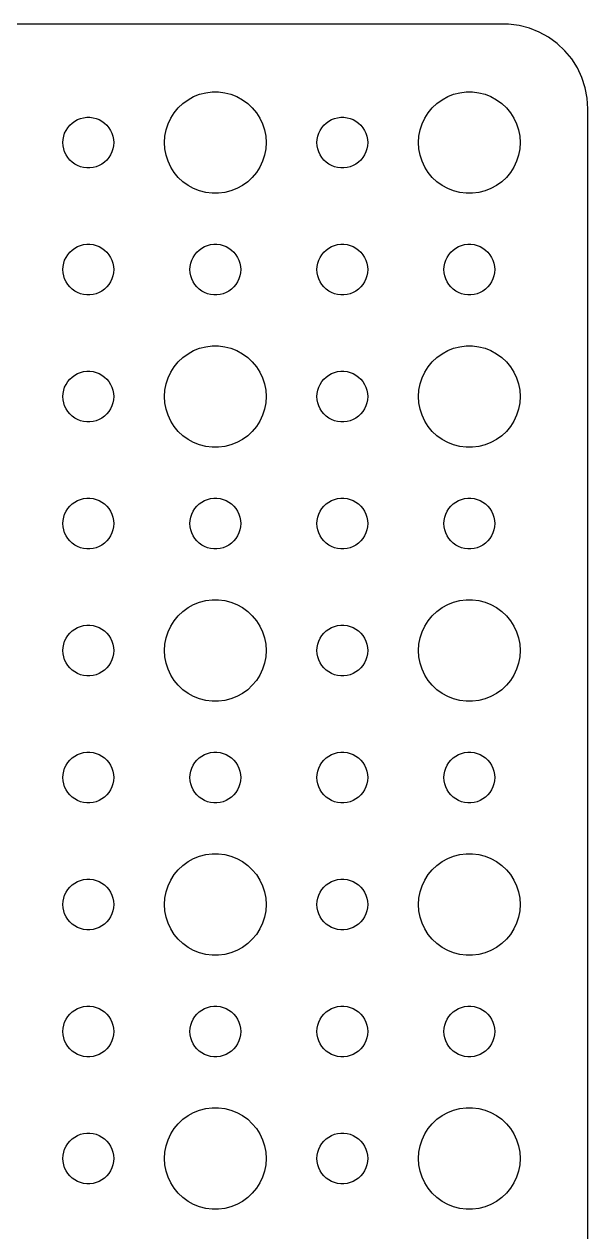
# Model space of a CAD drawing. Extents: x -67 to 67, y -67 to 67.
# Drawn here: x 33.7 to 67, y -4.3 to 67 of the extents above; entities that cross this region are included whole.
import ezdxf

# ---------------------------------------------------------------- set-up
doc = ezdxf.new("R2010")
doc.units = 0
doc.layers.get('0').update_dxf_attribs({"linetype": 'CONTINUOUS'})

msp = doc.modelspace()

# ---------------------------------------------------------------- linework, layer by layer
msp.add_lwpolyline([(67, -62), (67, 62), (66.9606, 62.6267), (66.8429, 63.2434), (66.6489, 63.8406), (66.3815, 64.4088), (66.0451, 64.9389), (65.6448, 65.4227), (65.1871, 65.8526), (64.6791, 66.2216), (64.1289, 66.5241), (63.5451, 66.7553), (62.9369, 66.9114), (62.314, 66.9901), (62, 66.9901), (62, 66.997), (-62, 66.997)])
for points in [[(44.8116, 57.0059), (44.4379, 57.0531), (44.0729, 57.1468), (43.7227, 57.2855), (43.3925, 57.467), (43.0877, 57.6885), (42.8131, 57.9464), (42.5729, 58.2366), (42.3711, 58.5547), (42.2107, 58.8956), (42.0943, 59.2539), (42.0237, 59.624), (42, 60), (42.0237, 60.376), (42.0943, 60.7461), (42.2107, 61.1044), (42.3711, 61.4453), (42.5729, 61.7634), (42.8131, 62.0536), (43.0877, 62.3115), (43.3925, 62.533), (43.7227, 62.7145), (44.0729, 62.8532), (44.4379, 62.9469), (44.8116, 62.9941), (45.1884, 62.9941), (45.5621, 62.9469), (45.9271, 62.8532), (46.2773, 62.7145), (46.6075, 62.533), (46.9123, 62.3115), (47.1869, 62.0536), (47.4271, 61.7634), (47.6289, 61.4453), (47.7893, 61.1044), (47.9057, 60.7461), (47.9763, 60.376), (48, 60), (47.9763, 59.624), (47.9057, 59.2539), (47.7893, 58.8956), (47.6289, 58.5547), (47.4271, 58.2366), (47.1869, 57.9464), (46.9123, 57.6885), (46.6075, 57.467), (46.2773, 57.2855), (45.9271, 57.1468), (45.5621, 57.0531), (45.1884, 57.0059)], [(59.8116, 57.0059), (59.4379, 57.0531), (59.0729, 57.1468), (58.7227, 57.2855), (58.3925, 57.467), (58.0877, 57.6885), (57.8131, 57.9464), (57.5729, 58.2366), (57.3711, 58.5547), (57.2107, 58.8956), (57.0943, 59.2539), (57.0237, 59.624), (57, 60), (57.0237, 60.376), (57.0943, 60.7461), (57.2107, 61.1044), (57.3711, 61.4453), (57.5729, 61.7634), (57.8131, 62.0536), (58.0877, 62.3115), (58.3925, 62.533), (58.7227, 62.7145), (59.0729, 62.8532), (59.4379, 62.9469), (59.8116, 62.9941), (60.1884, 62.9941), (60.5621, 62.9469), (60.9271, 62.8532), (61.2773, 62.7145), (61.6075, 62.533), (61.9123, 62.3115), (62.1869, 62.0536), (62.4271, 61.7634), (62.6289, 61.4453), (62.7893, 61.1044), (62.9057, 60.7461), (62.9763, 60.376), (63, 60), (62.9763, 59.624), (62.9057, 59.2539), (62.7893, 58.8956), (62.6289, 58.5547), (62.4271, 58.2366), (62.1869, 57.9464), (61.9123, 57.6885), (61.6075, 57.467), (61.2773, 57.2855), (60.9271, 57.1468), (60.5621, 57.0531), (60.1884, 57.0059)], [(37.4058, 58.503), (37.2189, 58.5266), (37.0365, 58.5734), (36.8613, 58.6428), (36.6963, 58.7335), (36.5439, 58.8442), (36.4065, 58.9732), (36.2865, 59.1183), (36.1855, 59.2774), (36.1053, 59.4478), (36.0471, 59.627), (36.0118, 59.812), (36, 60), (36.0118, 60.188), (36.0471, 60.373), (36.1053, 60.5522), (36.1855, 60.7226), (36.2865, 60.8817), (36.4065, 61.0268), (36.5439, 61.1558), (36.6963, 61.2665), (36.8613, 61.3572), (37.0365, 61.4266), (37.2189, 61.4734), (37.4058, 61.497), (37.5942, 61.497), (37.7811, 61.4734), (37.9635, 61.4266), (38.1387, 61.3572), (38.3037, 61.2665), (38.4561, 61.1558), (38.5935, 61.0268), (38.7135, 60.8817), (38.8145, 60.7226), (38.8947, 60.5522), (38.9529, 60.373), (38.9882, 60.188), (39, 60), (38.9882, 59.812), (38.9529, 59.627), (38.8947, 59.4478), (38.8145, 59.2774), (38.7135, 59.1183), (38.5935, 58.9732), (38.4561, 58.8442), (38.3037, 58.7335), (38.1387, 58.6428), (37.9635, 58.5734), (37.7811, 58.5266), (37.5942, 58.503)], [(52.4058, 58.503), (52.2189, 58.5266), (52.0365, 58.5734), (51.8613, 58.6428), (51.6963, 58.7335), (51.5439, 58.8442), (51.4065, 58.9732), (51.2865, 59.1183), (51.1855, 59.2774), (51.1053, 59.4478), (51.0471, 59.627), (51.0118, 59.812), (51, 60), (51.0118, 60.188), (51.0471, 60.373), (51.1053, 60.5522), (51.1855, 60.7226), (51.2865, 60.8817), (51.4065, 61.0268), (51.5439, 61.1558), (51.6963, 61.2665), (51.8613, 61.3572), (52.0365, 61.4266), (52.2189, 61.4734), (52.4058, 61.497), (52.5942, 61.497), (52.7811, 61.4734), (52.9635, 61.4266), (53.1387, 61.3572), (53.3037, 61.2665), (53.4561, 61.1558), (53.5935, 61.0268), (53.7135, 60.8817), (53.8145, 60.7226), (53.8947, 60.5522), (53.9529, 60.373), (53.9882, 60.188), (54, 60), (53.9882, 59.812), (53.9529, 59.627), (53.8947, 59.4478), (53.8145, 59.2774), (53.7135, 59.1183), (53.5935, 58.9732), (53.4561, 58.8442), (53.3037, 58.7335), (53.1387, 58.6428), (52.9635, 58.5734), (52.7811, 58.5266), (52.5942, 58.503)], [(37.4058, 51.003), (37.2189, 51.0266), (37.0365, 51.0734), (36.8613, 51.1428), (36.6963, 51.2335), (36.5439, 51.3442), (36.4065, 51.4732), (36.2865, 51.6183), (36.1855, 51.7774), (36.1053, 51.9478), (36.0471, 52.127), (36.0118, 52.312), (36, 52.5), (36.0118, 52.688), (36.0471, 52.873), (36.1053, 53.0522), (36.1855, 53.2226), (36.2865, 53.3817), (36.4065, 53.5268), (36.5439, 53.6558), (36.6963, 53.7665), (36.8613, 53.8572), (37.0365, 53.9266), (37.2189, 53.9734), (37.4058, 53.997), (37.5942, 53.997), (37.7811, 53.9734), (37.9635, 53.9266), (38.1387, 53.8572), (38.3037, 53.7665), (38.4561, 53.6558), (38.5935, 53.5268), (38.7135, 53.3817), (38.8145, 53.2226), (38.8947, 53.0522), (38.9529, 52.873), (38.9882, 52.688), (39, 52.5), (38.9882, 52.312), (38.9529, 52.127), (38.8947, 51.9478), (38.8145, 51.7774), (38.7135, 51.6183), (38.5935, 51.4732), (38.4561, 51.3442), (38.3037, 51.2335), (38.1387, 51.1428), (37.9635, 51.0734), (37.7811, 51.0266), (37.5942, 51.003)], [(44.9058, 51.003), (44.7189, 51.0266), (44.5365, 51.0734), (44.3613, 51.1428), (44.1963, 51.2335), (44.0439, 51.3442), (43.9065, 51.4732), (43.7865, 51.6183), (43.6855, 51.7774), (43.6053, 51.9478), (43.5471, 52.127), (43.5118, 52.312), (43.5, 52.5), (43.5118, 52.688), (43.5471, 52.873), (43.6053, 53.0522), (43.6855, 53.2226), (43.7865, 53.3817), (43.9065, 53.5268), (44.0439, 53.6558), (44.1963, 53.7665), (44.3613, 53.8572), (44.5365, 53.9266), (44.7189, 53.9734), (44.9058, 53.997), (45.0942, 53.997), (45.2811, 53.9734), (45.4635, 53.9266), (45.6387, 53.8572), (45.8037, 53.7665), (45.9561, 53.6558), (46.0935, 53.5268), (46.2135, 53.3817), (46.3145, 53.2226), (46.3947, 53.0522), (46.4529, 52.873), (46.4882, 52.688), (46.5, 52.5), (46.4882, 52.312), (46.4529, 52.127), (46.3947, 51.9478), (46.3145, 51.7774), (46.2135, 51.6183), (46.0935, 51.4732), (45.9561, 51.3442), (45.8037, 51.2335), (45.6387, 51.1428), (45.4635, 51.0734), (45.2811, 51.0266), (45.0942, 51.003)], [(52.4058, 51.003), (52.2189, 51.0266), (52.0365, 51.0734), (51.8613, 51.1428), (51.6963, 51.2335), (51.5439, 51.3442), (51.4065, 51.4732), (51.2865, 51.6183), (51.1855, 51.7774), (51.1053, 51.9478), (51.0471, 52.127), (51.0118, 52.312), (51, 52.5), (51.0118, 52.688), (51.0471, 52.873), (51.1053, 53.0522), (51.1855, 53.2226), (51.2865, 53.3817), (51.4065, 53.5268), (51.5439, 53.6558), (51.6963, 53.7665), (51.8613, 53.8572), (52.0365, 53.9266), (52.2189, 53.9734), (52.4058, 53.997), (52.5942, 53.997), (52.7811, 53.9734), (52.9635, 53.9266), (53.1387, 53.8572), (53.3037, 53.7665), (53.4561, 53.6558), (53.5935, 53.5268), (53.7135, 53.3817), (53.8145, 53.2226), (53.8947, 53.0522), (53.9529, 52.873), (53.9882, 52.688), (54, 52.5), (53.9882, 52.312), (53.9529, 52.127), (53.8947, 51.9478), (53.8145, 51.7774), (53.7135, 51.6183), (53.5935, 51.4732), (53.4561, 51.3442), (53.3037, 51.2335), (53.1387, 51.1428), (52.9635, 51.0734), (52.7811, 51.0266), (52.5942, 51.003)], [(59.9058, 51.003), (59.7189, 51.0266), (59.5365, 51.0734), (59.3613, 51.1428), (59.1963, 51.2335), (59.0439, 51.3442), (58.9065, 51.4732), (58.7865, 51.6183), (58.6855, 51.7774), (58.6053, 51.9478), (58.5471, 52.127), (58.5118, 52.312), (58.5, 52.5), (58.5118, 52.688), (58.5471, 52.873), (58.6053, 53.0522), (58.6855, 53.2226), (58.7865, 53.3817), (58.9065, 53.5268), (59.0439, 53.6558), (59.1963, 53.7665), (59.3613, 53.8572), (59.5365, 53.9266), (59.7189, 53.9734), (59.9058, 53.997), (60.0942, 53.997), (60.2811, 53.9734), (60.4635, 53.9266), (60.6387, 53.8572), (60.8037, 53.7665), (60.9561, 53.6558), (61.0935, 53.5268), (61.2135, 53.3817), (61.3145, 53.2226), (61.3947, 53.0522), (61.4529, 52.873), (61.4882, 52.688), (61.5, 52.5), (61.4882, 52.312), (61.4529, 52.127), (61.3947, 51.9478), (61.3145, 51.7774), (61.2135, 51.6183), (61.0935, 51.4732), (60.9561, 51.3442), (60.8037, 51.2335), (60.6387, 51.1428), (60.4635, 51.0734), (60.2811, 51.0266), (60.0942, 51.003)], [(44.8116, 42.0059), (44.4379, 42.0531), (44.0729, 42.1468), (43.7227, 42.2855), (43.3925, 42.467), (43.0877, 42.6885), (42.8131, 42.9464), (42.5729, 43.2366), (42.3711, 43.5547), (42.2107, 43.8956), (42.0943, 44.2539), (42.0237, 44.624), (42, 45), (42.0237, 45.376), (42.0943, 45.7461), (42.2107, 46.1044), (42.3711, 46.4453), (42.5729, 46.7634), (42.8131, 47.0536), (43.0877, 47.3115), (43.3925, 47.533), (43.7227, 47.7145), (44.0729, 47.8532), (44.4379, 47.9469), (44.8116, 47.9941), (45.1884, 47.9941), (45.5621, 47.9469), (45.9271, 47.8532), (46.2773, 47.7145), (46.6075, 47.533), (46.9123, 47.3115), (47.1869, 47.0536), (47.4271, 46.7634), (47.6289, 46.4453), (47.7893, 46.1044), (47.9057, 45.7461), (47.9763, 45.376), (48, 45), (47.9763, 44.624), (47.9057, 44.2539), (47.7893, 43.8956), (47.6289, 43.5547), (47.4271, 43.2366), (47.1869, 42.9464), (46.9123, 42.6885), (46.6075, 42.467), (46.2773, 42.2855), (45.9271, 42.1468), (45.5621, 42.0531), (45.1884, 42.0059)], [(59.8116, 42.0059), (59.4379, 42.0531), (59.0729, 42.1468), (58.7227, 42.2855), (58.3925, 42.467), (58.0877, 42.6885), (57.8131, 42.9464), (57.5729, 43.2366), (57.3711, 43.5547), (57.2107, 43.8956), (57.0943, 44.2539), (57.0237, 44.624), (57, 45), (57.0237, 45.376), (57.0943, 45.7461), (57.2107, 46.1044), (57.3711, 46.4453), (57.5729, 46.7634), (57.8131, 47.0536), (58.0877, 47.3115), (58.3925, 47.533), (58.7227, 47.7145), (59.0729, 47.8532), (59.4379, 47.9469), (59.8116, 47.9941), (60.1884, 47.9941), (60.5621, 47.9469), (60.9271, 47.8532), (61.2773, 47.7145), (61.6075, 47.533), (61.9123, 47.3115), (62.1869, 47.0536), (62.4271, 46.7634), (62.6289, 46.4453), (62.7893, 46.1044), (62.9057, 45.7461), (62.9763, 45.376), (63, 45), (62.9763, 44.624), (62.9057, 44.2539), (62.7893, 43.8956), (62.6289, 43.5547), (62.4271, 43.2366), (62.1869, 42.9464), (61.9123, 42.6885), (61.6075, 42.467), (61.2773, 42.2855), (60.9271, 42.1468), (60.5621, 42.0531), (60.1884, 42.0059)], [(37.4058, 43.503), (37.2189, 43.5266), (37.0365, 43.5734), (36.8613, 43.6428), (36.6963, 43.7335), (36.5439, 43.8442), (36.4065, 43.9732), (36.2865, 44.1183), (36.1855, 44.2774), (36.1053, 44.4478), (36.0471, 44.627), (36.0118, 44.812), (36, 45), (36.0118, 45.188), (36.0471, 45.373), (36.1053, 45.5522), (36.1855, 45.7226), (36.2865, 45.8817), (36.4065, 46.0268), (36.5439, 46.1558), (36.6963, 46.2665), (36.8613, 46.3572), (37.0365, 46.4266), (37.2189, 46.4734), (37.4058, 46.497), (37.5942, 46.497), (37.7811, 46.4734), (37.9635, 46.4266), (38.1387, 46.3572), (38.3037, 46.2665), (38.4561, 46.1558), (38.5935, 46.0268), (38.7135, 45.8817), (38.8145, 45.7226), (38.8947, 45.5522), (38.9529, 45.373), (38.9882, 45.188), (39, 45), (38.9882, 44.812), (38.9529, 44.627), (38.8947, 44.4478), (38.8145, 44.2774), (38.7135, 44.1183), (38.5935, 43.9732), (38.4561, 43.8442), (38.3037, 43.7335), (38.1387, 43.6428), (37.9635, 43.5734), (37.7811, 43.5266), (37.5942, 43.503)], [(52.4058, 43.503), (52.2189, 43.5266), (52.0365, 43.5734), (51.8613, 43.6428), (51.6963, 43.7335), (51.5439, 43.8442), (51.4065, 43.9732), (51.2865, 44.1183), (51.1855, 44.2774), (51.1053, 44.4478), (51.0471, 44.627), (51.0118, 44.812), (51, 45), (51.0118, 45.188), (51.0471, 45.373), (51.1053, 45.5522), (51.1855, 45.7226), (51.2865, 45.8817), (51.4065, 46.0268), (51.5439, 46.1558), (51.6963, 46.2665), (51.8613, 46.3572), (52.0365, 46.4266), (52.2189, 46.4734), (52.4058, 46.497), (52.5942, 46.497), (52.7811, 46.4734), (52.9635, 46.4266), (53.1387, 46.3572), (53.3037, 46.2665), (53.4561, 46.1558), (53.5935, 46.0268), (53.7135, 45.8817), (53.8145, 45.7226), (53.8947, 45.5522), (53.9529, 45.373), (53.9882, 45.188), (54, 45), (53.9882, 44.812), (53.9529, 44.627), (53.8947, 44.4478), (53.8145, 44.2774), (53.7135, 44.1183), (53.5935, 43.9732), (53.4561, 43.8442), (53.3037, 43.7335), (53.1387, 43.6428), (52.9635, 43.5734), (52.7811, 43.5266), (52.5942, 43.503)], [(37.4058, 36.003), (37.2189, 36.0266), (37.0365, 36.0734), (36.8613, 36.1428), (36.6963, 36.2335), (36.5439, 36.3442), (36.4065, 36.4732), (36.2865, 36.6183), (36.1855, 36.7774), (36.1053, 36.9478), (36.0471, 37.127), (36.0118, 37.312), (36, 37.5), (36.0118, 37.688), (36.0471, 37.873), (36.1053, 38.0522), (36.1855, 38.2226), (36.2865, 38.3817), (36.4065, 38.5268), (36.5439, 38.6558), (36.6963, 38.7665), (36.8613, 38.8572), (37.0365, 38.9266), (37.2189, 38.9734), (37.4058, 38.997), (37.5942, 38.997), (37.7811, 38.9734), (37.9635, 38.9266), (38.1387, 38.8572), (38.3037, 38.7665), (38.4561, 38.6558), (38.5935, 38.5268), (38.7135, 38.3817), (38.8145, 38.2226), (38.8947, 38.0522), (38.9529, 37.873), (38.9882, 37.688), (39, 37.5), (38.9882, 37.312), (38.9529, 37.127), (38.8947, 36.9478), (38.8145, 36.7774), (38.7135, 36.6183), (38.5935, 36.4732), (38.4561, 36.3442), (38.3037, 36.2335), (38.1387, 36.1428), (37.9635, 36.0734), (37.7811, 36.0266), (37.5942, 36.003)], [(44.9058, 36.003), (44.7189, 36.0266), (44.5365, 36.0734), (44.3613, 36.1428), (44.1963, 36.2335), (44.0439, 36.3442), (43.9065, 36.4732), (43.7865, 36.6183), (43.6855, 36.7774), (43.6053, 36.9478), (43.5471, 37.127), (43.5118, 37.312), (43.5, 37.5), (43.5118, 37.688), (43.5471, 37.873), (43.6053, 38.0522), (43.6855, 38.2226), (43.7865, 38.3817), (43.9065, 38.5268), (44.0439, 38.6558), (44.1963, 38.7665), (44.3613, 38.8572), (44.5365, 38.9266), (44.7189, 38.9734), (44.9058, 38.997), (45.0942, 38.997), (45.2811, 38.9734), (45.4635, 38.9266), (45.6387, 38.8572), (45.8037, 38.7665), (45.9561, 38.6558), (46.0935, 38.5268), (46.2135, 38.3817), (46.3145, 38.2226), (46.3947, 38.0522), (46.4529, 37.873), (46.4882, 37.688), (46.5, 37.5), (46.4882, 37.312), (46.4529, 37.127), (46.3947, 36.9478), (46.3145, 36.7774), (46.2135, 36.6183), (46.0935, 36.4732), (45.9561, 36.3442), (45.8037, 36.2335), (45.6387, 36.1428), (45.4635, 36.0734), (45.2811, 36.0266), (45.0942, 36.003)], [(52.4058, 36.003), (52.2189, 36.0266), (52.0365, 36.0734), (51.8613, 36.1428), (51.6963, 36.2335), (51.5439, 36.3442), (51.4065, 36.4732), (51.2865, 36.6183), (51.1855, 36.7774), (51.1053, 36.9478), (51.0471, 37.127), (51.0118, 37.312), (51, 37.5), (51.0118, 37.688), (51.0471, 37.873), (51.1053, 38.0522), (51.1855, 38.2226), (51.2865, 38.3817), (51.4065, 38.5268), (51.5439, 38.6558), (51.6963, 38.7665), (51.8613, 38.8572), (52.0365, 38.9266), (52.2189, 38.9734), (52.4058, 38.997), (52.5942, 38.997), (52.7811, 38.9734), (52.9635, 38.9266), (53.1387, 38.8572), (53.3037, 38.7665), (53.4561, 38.6558), (53.5935, 38.5268), (53.7135, 38.3817), (53.8145, 38.2226), (53.8947, 38.0522), (53.9529, 37.873), (53.9882, 37.688), (54, 37.5), (53.9882, 37.312), (53.9529, 37.127), (53.8947, 36.9478), (53.8145, 36.7774), (53.7135, 36.6183), (53.5935, 36.4732), (53.4561, 36.3442), (53.3037, 36.2335), (53.1387, 36.1428), (52.9635, 36.0734), (52.7811, 36.0266), (52.5942, 36.003)], [(59.9058, 36.003), (59.7189, 36.0266), (59.5365, 36.0734), (59.3613, 36.1428), (59.1963, 36.2335), (59.0439, 36.3442), (58.9065, 36.4732), (58.7865, 36.6183), (58.6855, 36.7774), (58.6053, 36.9478), (58.5471, 37.127), (58.5118, 37.312), (58.5, 37.5), (58.5118, 37.688), (58.5471, 37.873), (58.6053, 38.0522), (58.6855, 38.2226), (58.7865, 38.3817), (58.9065, 38.5268), (59.0439, 38.6558), (59.1963, 38.7665), (59.3613, 38.8572), (59.5365, 38.9266), (59.7189, 38.9734), (59.9058, 38.997), (60.0942, 38.997), (60.2811, 38.9734), (60.4635, 38.9266), (60.6387, 38.8572), (60.8037, 38.7665), (60.9561, 38.6558), (61.0935, 38.5268), (61.2135, 38.3817), (61.3145, 38.2226), (61.3947, 38.0522), (61.4529, 37.873), (61.4882, 37.688), (61.5, 37.5), (61.4882, 37.312), (61.4529, 37.127), (61.3947, 36.9478), (61.3145, 36.7774), (61.2135, 36.6183), (61.0935, 36.4732), (60.9561, 36.3442), (60.8037, 36.2335), (60.6387, 36.1428), (60.4635, 36.0734), (60.2811, 36.0266), (60.0942, 36.003)], [(44.8116, 27.0059), (44.4379, 27.0531), (44.0729, 27.1468), (43.7227, 27.2855), (43.3925, 27.467), (43.0877, 27.6885), (42.8131, 27.9464), (42.5729, 28.2366), (42.3711, 28.5547), (42.2107, 28.8956), (42.0943, 29.2539), (42.0237, 29.624), (42, 30), (42.0237, 30.376), (42.0943, 30.7461), (42.2107, 31.1044), (42.3711, 31.4453), (42.5729, 31.7634), (42.8131, 32.0536), (43.0877, 32.3115), (43.3925, 32.533), (43.7227, 32.7145), (44.0729, 32.8532), (44.4379, 32.9469), (44.8116, 32.9941), (45.1884, 32.9941), (45.5621, 32.9469), (45.9271, 32.8532), (46.2773, 32.7145), (46.6075, 32.533), (46.9123, 32.3115), (47.1869, 32.0536), (47.4271, 31.7634), (47.6289, 31.4453), (47.7893, 31.1044), (47.9057, 30.7461), (47.9763, 30.376), (48, 30), (47.9763, 29.624), (47.9057, 29.2539), (47.7893, 28.8956), (47.6289, 28.5547), (47.4271, 28.2366), (47.1869, 27.9464), (46.9123, 27.6885), (46.6075, 27.467), (46.2773, 27.2855), (45.9271, 27.1468), (45.5621, 27.0531), (45.1884, 27.0059)], [(59.8116, 27.0059), (59.4379, 27.0531), (59.0729, 27.1468), (58.7227, 27.2855), (58.3925, 27.467), (58.0877, 27.6885), (57.8131, 27.9464), (57.5729, 28.2366), (57.3711, 28.5547), (57.2107, 28.8956), (57.0943, 29.2539), (57.0237, 29.624), (57, 30), (57.0237, 30.376), (57.0943, 30.7461), (57.2107, 31.1044), (57.3711, 31.4453), (57.5729, 31.7634), (57.8131, 32.0536), (58.0877, 32.3115), (58.3925, 32.533), (58.7227, 32.7145), (59.0729, 32.8532), (59.4379, 32.9469), (59.8116, 32.9941), (60.1884, 32.9941), (60.5621, 32.9469), (60.9271, 32.8532), (61.2773, 32.7145), (61.6075, 32.533), (61.9123, 32.3115), (62.1869, 32.0536), (62.4271, 31.7634), (62.6289, 31.4453), (62.7893, 31.1044), (62.9057, 30.7461), (62.9763, 30.376), (63, 30), (62.9763, 29.624), (62.9057, 29.2539), (62.7893, 28.8956), (62.6289, 28.5547), (62.4271, 28.2366), (62.1869, 27.9464), (61.9123, 27.6885), (61.6075, 27.467), (61.2773, 27.2855), (60.9271, 27.1468), (60.5621, 27.0531), (60.1884, 27.0059)], [(37.4058, 28.503), (37.2189, 28.5266), (37.0365, 28.5734), (36.8613, 28.6428), (36.6963, 28.7335), (36.5439, 28.8442), (36.4065, 28.9732), (36.2865, 29.1183), (36.1855, 29.2774), (36.1053, 29.4478), (36.0471, 29.627), (36.0118, 29.812), (36, 30), (36.0118, 30.188), (36.0471, 30.373), (36.1053, 30.5522), (36.1855, 30.7226), (36.2865, 30.8817), (36.4065, 31.0268), (36.5439, 31.1558), (36.6963, 31.2665), (36.8613, 31.3572), (37.0365, 31.4266), (37.2189, 31.4734), (37.4058, 31.497), (37.5942, 31.497), (37.7811, 31.4734), (37.9635, 31.4266), (38.1387, 31.3572), (38.3037, 31.2665), (38.4561, 31.1558), (38.5935, 31.0268), (38.7135, 30.8817), (38.8145, 30.7226), (38.8947, 30.5522), (38.9529, 30.373), (38.9882, 30.188), (39, 30), (38.9882, 29.812), (38.9529, 29.627), (38.8947, 29.4478), (38.8145, 29.2774), (38.7135, 29.1183), (38.5935, 28.9732), (38.4561, 28.8442), (38.3037, 28.7335), (38.1387, 28.6428), (37.9635, 28.5734), (37.7811, 28.5266), (37.5942, 28.503)], [(52.4058, 28.503), (52.2189, 28.5266), (52.0365, 28.5734), (51.8613, 28.6428), (51.6963, 28.7335), (51.5439, 28.8442), (51.4065, 28.9732), (51.2865, 29.1183), (51.1855, 29.2774), (51.1053, 29.4478), (51.0471, 29.627), (51.0118, 29.812), (51, 30), (51.0118, 30.188), (51.0471, 30.373), (51.1053, 30.5522), (51.1855, 30.7226), (51.2865, 30.8817), (51.4065, 31.0268), (51.5439, 31.1558), (51.6963, 31.2665), (51.8613, 31.3572), (52.0365, 31.4266), (52.2189, 31.4734), (52.4058, 31.497), (52.5942, 31.497), (52.7811, 31.4734), (52.9635, 31.4266), (53.1387, 31.3572), (53.3037, 31.2665), (53.4561, 31.1558), (53.5935, 31.0268), (53.7135, 30.8817), (53.8145, 30.7226), (53.8947, 30.5522), (53.9529, 30.373), (53.9882, 30.188), (54, 30), (53.9882, 29.812), (53.9529, 29.627), (53.8947, 29.4478), (53.8145, 29.2774), (53.7135, 29.1183), (53.5935, 28.9732), (53.4561, 28.8442), (53.3037, 28.7335), (53.1387, 28.6428), (52.9635, 28.5734), (52.7811, 28.5266), (52.5942, 28.503)], [(37.4058, 21.003), (37.2189, 21.0266), (37.0365, 21.0734), (36.8613, 21.1428), (36.6963, 21.2335), (36.5439, 21.3442), (36.4065, 21.4732), (36.2865, 21.6183), (36.1855, 21.7774), (36.1053, 21.9478), (36.0471, 22.127), (36.0118, 22.312), (36, 22.5), (36.0118, 22.688), (36.0471, 22.873), (36.1053, 23.0522), (36.1855, 23.2226), (36.2865, 23.3817), (36.4065, 23.5268), (36.5439, 23.6558), (36.6963, 23.7665), (36.8613, 23.8572), (37.0365, 23.9266), (37.2189, 23.9734), (37.4058, 23.997), (37.5942, 23.997), (37.7811, 23.9734), (37.9635, 23.9266), (38.1387, 23.8572), (38.3037, 23.7665), (38.4561, 23.6558), (38.5935, 23.5268), (38.7135, 23.3817), (38.8145, 23.2226), (38.8947, 23.0522), (38.9529, 22.873), (38.9882, 22.688), (39, 22.5), (38.9882, 22.312), (38.9529, 22.127), (38.8947, 21.9478), (38.8145, 21.7774), (38.7135, 21.6183), (38.5935, 21.4732), (38.4561, 21.3442), (38.3037, 21.2335), (38.1387, 21.1428), (37.9635, 21.0734), (37.7811, 21.0266), (37.5942, 21.003)], [(44.9058, 21.003), (44.7189, 21.0266), (44.5365, 21.0734), (44.3613, 21.1428), (44.1963, 21.2335), (44.0439, 21.3442), (43.9065, 21.4732), (43.7865, 21.6183), (43.6855, 21.7774), (43.6053, 21.9478), (43.5471, 22.127), (43.5118, 22.312), (43.5, 22.5), (43.5118, 22.688), (43.5471, 22.873), (43.6053, 23.0522), (43.6855, 23.2226), (43.7865, 23.3817), (43.9065, 23.5268), (44.0439, 23.6558), (44.1963, 23.7665), (44.3613, 23.8572), (44.5365, 23.9266), (44.7189, 23.9734), (44.9058, 23.997), (45.0942, 23.997), (45.2811, 23.9734), (45.4635, 23.9266), (45.6387, 23.8572), (45.8037, 23.7665), (45.9561, 23.6558), (46.0935, 23.5268), (46.2135, 23.3817), (46.3145, 23.2226), (46.3947, 23.0522), (46.4529, 22.873), (46.4882, 22.688), (46.5, 22.5), (46.4882, 22.312), (46.4529, 22.127), (46.3947, 21.9478), (46.3145, 21.7774), (46.2135, 21.6183), (46.0935, 21.4732), (45.9561, 21.3442), (45.8037, 21.2335), (45.6387, 21.1428), (45.4635, 21.0734), (45.2811, 21.0266), (45.0942, 21.003)], [(52.4058, 21.003), (52.2189, 21.0266), (52.0365, 21.0734), (51.8613, 21.1428), (51.6963, 21.2335), (51.5439, 21.3442), (51.4065, 21.4732), (51.2865, 21.6183), (51.1855, 21.7774), (51.1053, 21.9478), (51.0471, 22.127), (51.0118, 22.312), (51, 22.5), (51.0118, 22.688), (51.0471, 22.873), (51.1053, 23.0522), (51.1855, 23.2226), (51.2865, 23.3817), (51.4065, 23.5268), (51.5439, 23.6558), (51.6963, 23.7665), (51.8613, 23.8572), (52.0365, 23.9266), (52.2189, 23.9734), (52.4058, 23.997), (52.5942, 23.997), (52.7811, 23.9734), (52.9635, 23.9266), (53.1387, 23.8572), (53.3037, 23.7665), (53.4561, 23.6558), (53.5935, 23.5268), (53.7135, 23.3817), (53.8145, 23.2226), (53.8947, 23.0522), (53.9529, 22.873), (53.9882, 22.688), (54, 22.5), (53.9882, 22.312), (53.9529, 22.127), (53.8947, 21.9478), (53.8145, 21.7774), (53.7135, 21.6183), (53.5935, 21.4732), (53.4561, 21.3442), (53.3037, 21.2335), (53.1387, 21.1428), (52.9635, 21.0734), (52.7811, 21.0266), (52.5942, 21.003)], [(59.9058, 21.003), (59.7189, 21.0266), (59.5365, 21.0734), (59.3613, 21.1428), (59.1963, 21.2335), (59.0439, 21.3442), (58.9065, 21.4732), (58.7865, 21.6183), (58.6855, 21.7774), (58.6053, 21.9478), (58.5471, 22.127), (58.5118, 22.312), (58.5, 22.5), (58.5118, 22.688), (58.5471, 22.873), (58.6053, 23.0522), (58.6855, 23.2226), (58.7865, 23.3817), (58.9065, 23.5268), (59.0439, 23.6558), (59.1963, 23.7665), (59.3613, 23.8572), (59.5365, 23.9266), (59.7189, 23.9734), (59.9058, 23.997), (60.0942, 23.997), (60.2811, 23.9734), (60.4635, 23.9266), (60.6387, 23.8572), (60.8037, 23.7665), (60.9561, 23.6558), (61.0935, 23.5268), (61.2135, 23.3817), (61.3145, 23.2226), (61.3947, 23.0522), (61.4529, 22.873), (61.4882, 22.688), (61.5, 22.5), (61.4882, 22.312), (61.4529, 22.127), (61.3947, 21.9478), (61.3145, 21.7774), (61.2135, 21.6183), (61.0935, 21.4732), (60.9561, 21.3442), (60.8037, 21.2335), (60.6387, 21.1428), (60.4635, 21.0734), (60.2811, 21.0266), (60.0942, 21.003)], [(44.8116, 12.0059), (44.4379, 12.0531), (44.0729, 12.1468), (43.7227, 12.2855), (43.3925, 12.467), (43.0877, 12.6885), (42.8131, 12.9464), (42.5729, 13.2366), (42.3711, 13.5547), (42.2107, 13.8956), (42.0943, 14.2539), (42.0237, 14.624), (42, 15), (42.0237, 15.376), (42.0943, 15.7461), (42.2107, 16.1044), (42.3711, 16.4453), (42.5729, 16.7634), (42.8131, 17.0536), (43.0877, 17.3115), (43.3925, 17.533), (43.7227, 17.7145), (44.0729, 17.8532), (44.4379, 17.9469), (44.8116, 17.9941), (45.1884, 17.9941), (45.5621, 17.9469), (45.9271, 17.8532), (46.2773, 17.7145), (46.6075, 17.533), (46.9123, 17.3115), (47.1869, 17.0536), (47.4271, 16.7634), (47.6289, 16.4453), (47.7893, 16.1044), (47.9057, 15.7461), (47.9763, 15.376), (48, 15), (47.9763, 14.624), (47.9057, 14.2539), (47.7893, 13.8956), (47.6289, 13.5547), (47.4271, 13.2366), (47.1869, 12.9464), (46.9123, 12.6885), (46.6075, 12.467), (46.2773, 12.2855), (45.9271, 12.1468), (45.5621, 12.0531), (45.1884, 12.0059)], [(59.8116, 12.0059), (59.4379, 12.0531), (59.0729, 12.1468), (58.7227, 12.2855), (58.3925, 12.467), (58.0877, 12.6885), (57.8131, 12.9464), (57.5729, 13.2366), (57.3711, 13.5547), (57.2107, 13.8956), (57.0943, 14.2539), (57.0237, 14.624), (57, 15), (57.0237, 15.376), (57.0943, 15.7461), (57.2107, 16.1044), (57.3711, 16.4453), (57.5729, 16.7634), (57.8131, 17.0536), (58.0877, 17.3115), (58.3925, 17.533), (58.7227, 17.7145), (59.0729, 17.8532), (59.4379, 17.9469), (59.8116, 17.9941), (60.1884, 17.9941), (60.5621, 17.9469), (60.9271, 17.8532), (61.2773, 17.7145), (61.6075, 17.533), (61.9123, 17.3115), (62.1869, 17.0536), (62.4271, 16.7634), (62.6289, 16.4453), (62.7893, 16.1044), (62.9057, 15.7461), (62.9763, 15.376), (63, 15), (62.9763, 14.624), (62.9057, 14.2539), (62.7893, 13.8956), (62.6289, 13.5547), (62.4271, 13.2366), (62.1869, 12.9464), (61.9123, 12.6885), (61.6075, 12.467), (61.2773, 12.2855), (60.9271, 12.1468), (60.5621, 12.0531), (60.1884, 12.0059)], [(37.4058, 13.503), (37.2189, 13.5266), (37.0365, 13.5734), (36.8613, 13.6428), (36.6963, 13.7335), (36.5439, 13.8442), (36.4065, 13.9732), (36.2865, 14.1183), (36.1855, 14.2774), (36.1053, 14.4478), (36.0471, 14.627), (36.0118, 14.812), (36, 15), (36.0118, 15.188), (36.0471, 15.373), (36.1053, 15.5522), (36.1855, 15.7226), (36.2865, 15.8817), (36.4065, 16.0268), (36.5439, 16.1558), (36.6963, 16.2665), (36.8613, 16.3572), (37.0365, 16.4266), (37.2189, 16.4734), (37.4058, 16.497), (37.5942, 16.497), (37.7811, 16.4734), (37.9635, 16.4266), (38.1387, 16.3572), (38.3037, 16.2665), (38.4561, 16.1558), (38.5935, 16.0268), (38.7135, 15.8817), (38.8145, 15.7226), (38.8947, 15.5522), (38.9529, 15.373), (38.9882, 15.188), (39, 15), (38.9882, 14.812), (38.9529, 14.627), (38.8947, 14.4478), (38.8145, 14.2774), (38.7135, 14.1183), (38.5935, 13.9732), (38.4561, 13.8442), (38.3037, 13.7335), (38.1387, 13.6428), (37.9635, 13.5734), (37.7811, 13.5266), (37.5942, 13.503)], [(52.4058, 13.503), (52.2189, 13.5266), (52.0365, 13.5734), (51.8613, 13.6428), (51.6963, 13.7335), (51.5439, 13.8442), (51.4065, 13.9732), (51.2865, 14.1183), (51.1855, 14.2774), (51.1053, 14.4478), (51.0471, 14.627), (51.0118, 14.812), (51, 15), (51.0118, 15.188), (51.0471, 15.373), (51.1053, 15.5522), (51.1855, 15.7226), (51.2865, 15.8817), (51.4065, 16.0268), (51.5439, 16.1558), (51.6963, 16.2665), (51.8613, 16.3572), (52.0365, 16.4266), (52.2189, 16.4734), (52.4058, 16.497), (52.5942, 16.497), (52.7811, 16.4734), (52.9635, 16.4266), (53.1387, 16.3572), (53.3037, 16.2665), (53.4561, 16.1558), (53.5935, 16.0268), (53.7135, 15.8817), (53.8145, 15.7226), (53.8947, 15.5522), (53.9529, 15.373), (53.9882, 15.188), (54, 15), (53.9882, 14.812), (53.9529, 14.627), (53.8947, 14.4478), (53.8145, 14.2774), (53.7135, 14.1183), (53.5935, 13.9732), (53.4561, 13.8442), (53.3037, 13.7335), (53.1387, 13.6428), (52.9635, 13.5734), (52.7811, 13.5266), (52.5942, 13.503)], [(37.4058, 6.00296), (37.2189, 6.02657), (37.0365, 6.07342), (36.8613, 6.14276), (36.6963, 6.23351), (36.5439, 6.34423), (36.4065, 6.47318), (36.2865, 6.61832), (36.1855, 6.77737), (36.1053, 6.94781), (36.0471, 7.12697), (36.0118, 7.312), (36, 7.5), (36.0118, 7.688), (36.0471, 7.87303), (36.1053, 8.05219), (36.1855, 8.22263), (36.2865, 8.38168), (36.4065, 8.52682), (36.5439, 8.65577), (36.6963, 8.76649), (36.8613, 8.85724), (37.0365, 8.92658), (37.2189, 8.97343), (37.4058, 8.99704), (37.5942, 8.99704), (37.7811, 8.97343), (37.9635, 8.92658), (38.1387, 8.85724), (38.3037, 8.76649), (38.4561, 8.65577), (38.5935, 8.52682), (38.7135, 8.38168), (38.8145, 8.22263), (38.8947, 8.05219), (38.9529, 7.87303), (38.9882, 7.688), (39, 7.5), (38.9882, 7.312), (38.9529, 7.12697), (38.8947, 6.94781), (38.8145, 6.77737), (38.7135, 6.61832), (38.5935, 6.47318), (38.4561, 6.34423), (38.3037, 6.23351), (38.1387, 6.14276), (37.9635, 6.07342), (37.7811, 6.02657), (37.5942, 6.00296)], [(44.9058, 6.00296), (44.7189, 6.02657), (44.5365, 6.07342), (44.3613, 6.14276), (44.1963, 6.23351), (44.0439, 6.34423), (43.9065, 6.47318), (43.7865, 6.61832), (43.6855, 6.77737), (43.6053, 6.94781), (43.5471, 7.12697), (43.5118, 7.312), (43.5, 7.5), (43.5118, 7.688), (43.5471, 7.87303), (43.6053, 8.05219), (43.6855, 8.22263), (43.7865, 8.38168), (43.9065, 8.52682), (44.0439, 8.65577), (44.1963, 8.76649), (44.3613, 8.85724), (44.5365, 8.92658), (44.7189, 8.97343), (44.9058, 8.99704), (45.0942, 8.99704), (45.2811, 8.97343), (45.4635, 8.92658), (45.6387, 8.85724), (45.8037, 8.76649), (45.9561, 8.65577), (46.0935, 8.52682), (46.2135, 8.38168), (46.3145, 8.22263), (46.3947, 8.05219), (46.4529, 7.87303), (46.4882, 7.688), (46.5, 7.5), (46.4882, 7.312), (46.4529, 7.12697), (46.3947, 6.94781), (46.3145, 6.77737), (46.2135, 6.61832), (46.0935, 6.47318), (45.9561, 6.34423), (45.8037, 6.23351), (45.6387, 6.14276), (45.4635, 6.07342), (45.2811, 6.02657), (45.0942, 6.00296)], [(52.4058, 6.00296), (52.2189, 6.02657), (52.0365, 6.07342), (51.8613, 6.14276), (51.6963, 6.23351), (51.5439, 6.34423), (51.4065, 6.47318), (51.2865, 6.61832), (51.1855, 6.77737), (51.1053, 6.94781), (51.0471, 7.12697), (51.0118, 7.312), (51, 7.5), (51.0118, 7.688), (51.0471, 7.87303), (51.1053, 8.05219), (51.1855, 8.22263), (51.2865, 8.38168), (51.4065, 8.52682), (51.5439, 8.65577), (51.6963, 8.76649), (51.8613, 8.85724), (52.0365, 8.92658), (52.2189, 8.97343), (52.4058, 8.99704), (52.5942, 8.99704), (52.7811, 8.97343), (52.9635, 8.92658), (53.1387, 8.85724), (53.3037, 8.76649), (53.4561, 8.65577), (53.5935, 8.52682), (53.7135, 8.38168), (53.8145, 8.22263), (53.8947, 8.05219), (53.9529, 7.87303), (53.9882, 7.688), (54, 7.5), (53.9882, 7.312), (53.9529, 7.12697), (53.8947, 6.94781), (53.8145, 6.77737), (53.7135, 6.61832), (53.5935, 6.47318), (53.4561, 6.34423), (53.3037, 6.23351), (53.1387, 6.14276), (52.9635, 6.07342), (52.7811, 6.02657), (52.5942, 6.00296)], [(59.9058, 6.00296), (59.7189, 6.02657), (59.5365, 6.07342), (59.3613, 6.14276), (59.1963, 6.23351), (59.0439, 6.34423), (58.9065, 6.47318), (58.7865, 6.61832), (58.6855, 6.77737), (58.6053, 6.94781), (58.5471, 7.12697), (58.5118, 7.312), (58.5, 7.5), (58.5118, 7.688), (58.5471, 7.87303), (58.6053, 8.05219), (58.6855, 8.22263), (58.7865, 8.38168), (58.9065, 8.52682), (59.0439, 8.65577), (59.1963, 8.76649), (59.3613, 8.85724), (59.5365, 8.92658), (59.7189, 8.97343), (59.9058, 8.99704), (60.0942, 8.99704), (60.2811, 8.97343), (60.4635, 8.92658), (60.6387, 8.85724), (60.8037, 8.76649), (60.9561, 8.65577), (61.0935, 8.52682), (61.2135, 8.38168), (61.3145, 8.22263), (61.3947, 8.05219), (61.4529, 7.87303), (61.4882, 7.688), (61.5, 7.5), (61.4882, 7.312), (61.4529, 7.12697), (61.3947, 6.94781), (61.3145, 6.77737), (61.2135, 6.61832), (61.0935, 6.47318), (60.9561, 6.34423), (60.8037, 6.23351), (60.6387, 6.14276), (60.4635, 6.07342), (60.2811, 6.02657), (60.0942, 6.00296)], [(44.8116, -2.99408), (44.4379, -2.94686), (44.0729, -2.85317), (43.7227, -2.71448), (43.3925, -2.53298), (43.0877, -2.31154), (42.8131, -2.05364), (42.5729, -1.76336), (42.3711, -1.44526), (42.2107, -1.10437), (42.0943, -0.74607), (42.0237, -0.376), (42, 0), (42.0237, 0.376), (42.0943, 0.74607), (42.2107, 1.10437), (42.3711, 1.44526), (42.5729, 1.76336), (42.8131, 2.05364), (43.0877, 2.31154), (43.3925, 2.53298), (43.7227, 2.71448), (44.0729, 2.85317), (44.4379, 2.94686), (44.8116, 2.99408), (45.1884, 2.99408), (45.5621, 2.94686), (45.9271, 2.85317), (46.2773, 2.71448), (46.6075, 2.53298), (46.9123, 2.31154), (47.1869, 2.05364), (47.4271, 1.76336), (47.6289, 1.44526), (47.7893, 1.10437), (47.9057, 0.74607), (47.9763, 0.376), (48, 0), (47.9763, -0.376), (47.9057, -0.74607), (47.7893, -1.10437), (47.6289, -1.44526), (47.4271, -1.76336), (47.1869, -2.05364), (46.9123, -2.31154), (46.6075, -2.53298), (46.2773, -2.71448), (45.9271, -2.85317), (45.5621, -2.94686), (45.1884, -2.99408)], [(59.8116, -2.99408), (59.4379, -2.94686), (59.0729, -2.85317), (58.7227, -2.71448), (58.3925, -2.53298), (58.0877, -2.31154), (57.8131, -2.05364), (57.5729, -1.76336), (57.3711, -1.44526), (57.2107, -1.10437), (57.0943, -0.74607), (57.0237, -0.376), (57, 0), (57.0237, 0.376), (57.0943, 0.74607), (57.2107, 1.10437), (57.3711, 1.44526), (57.5729, 1.76336), (57.8131, 2.05364), (58.0877, 2.31154), (58.3925, 2.53298), (58.7227, 2.71448), (59.0729, 2.85317), (59.4379, 2.94686), (59.8116, 2.99408), (60.1884, 2.99408), (60.5621, 2.94686), (60.9271, 2.85317), (61.2773, 2.71448), (61.6075, 2.53298), (61.9123, 2.31154), (62.1869, 2.05364), (62.4271, 1.76336), (62.6289, 1.44526), (62.7893, 1.10437), (62.9057, 0.74607), (62.9763, 0.376), (63, 0), (62.9763, -0.376), (62.9057, -0.74607), (62.7893, -1.10437), (62.6289, -1.44526), (62.4271, -1.76336), (62.1869, -2.05364), (61.9123, -2.31154), (61.6075, -2.53298), (61.2773, -2.71448), (60.9271, -2.85317), (60.5621, -2.94686), (60.1884, -2.99408)], [(37.4058, -1.49704), (37.2189, -1.47343), (37.0365, -1.42658), (36.8613, -1.35724), (36.6963, -1.26649), (36.5439, -1.15577), (36.4065, -1.02682), (36.2865, -0.88168), (36.1855, -0.72263), (36.1053, -0.55219), (36.0471, -0.37304), (36.0118, -0.188), (36, 0), (36.0118, 0.188), (36.0471, 0.37304), (36.1053, 0.55219), (36.1855, 0.72263), (36.2865, 0.88168), (36.4065, 1.02682), (36.5439, 1.15577), (36.6963, 1.26649), (36.8613, 1.35724), (37.0365, 1.42658), (37.2189, 1.47343), (37.4058, 1.49704), (37.5942, 1.49704), (37.7811, 1.47343), (37.9635, 1.42658), (38.1387, 1.35724), (38.3037, 1.26649), (38.4561, 1.15577), (38.5935, 1.02682), (38.7135, 0.88168), (38.8145, 0.72263), (38.8947, 0.55219), (38.9529, 0.37304), (38.9882, 0.188), (39, 0), (38.9882, -0.188), (38.9529, -0.37304), (38.8947, -0.55219), (38.8145, -0.72263), (38.7135, -0.88168), (38.5935, -1.02682), (38.4561, -1.15577), (38.3037, -1.26649), (38.1387, -1.35724), (37.9635, -1.42658), (37.7811, -1.47343), (37.5942, -1.49704)], [(52.4058, -1.49704), (52.2189, -1.47343), (52.0365, -1.42658), (51.8613, -1.35724), (51.6963, -1.26649), (51.5439, -1.15577), (51.4065, -1.02682), (51.2865, -0.88168), (51.1855, -0.72263), (51.1053, -0.55219), (51.0471, -0.37304), (51.0118, -0.188), (51, 0), (51.0118, 0.188), (51.0471, 0.37304), (51.1053, 0.55219), (51.1855, 0.72263), (51.2865, 0.88168), (51.4065, 1.02682), (51.5439, 1.15577), (51.6963, 1.26649), (51.8613, 1.35724), (52.0365, 1.42658), (52.2189, 1.47343), (52.4058, 1.49704), (52.5942, 1.49704), (52.7811, 1.47343), (52.9635, 1.42658), (53.1387, 1.35724), (53.3037, 1.26649), (53.4561, 1.15577), (53.5935, 1.02682), (53.7135, 0.88168), (53.8145, 0.72263), (53.8947, 0.55219), (53.9529, 0.37304), (53.9882, 0.188), (54, 0), (53.9882, -0.188), (53.9529, -0.37304), (53.8947, -0.55219), (53.8145, -0.72263), (53.7135, -0.88168), (53.5935, -1.02682), (53.4561, -1.15577), (53.3037, -1.26649), (53.1387, -1.35724), (52.9635, -1.42658), (52.7811, -1.47343), (52.5942, -1.49704)]]:
    msp.add_lwpolyline(points, close=True)

doc.saveas('drawing.dxf')
